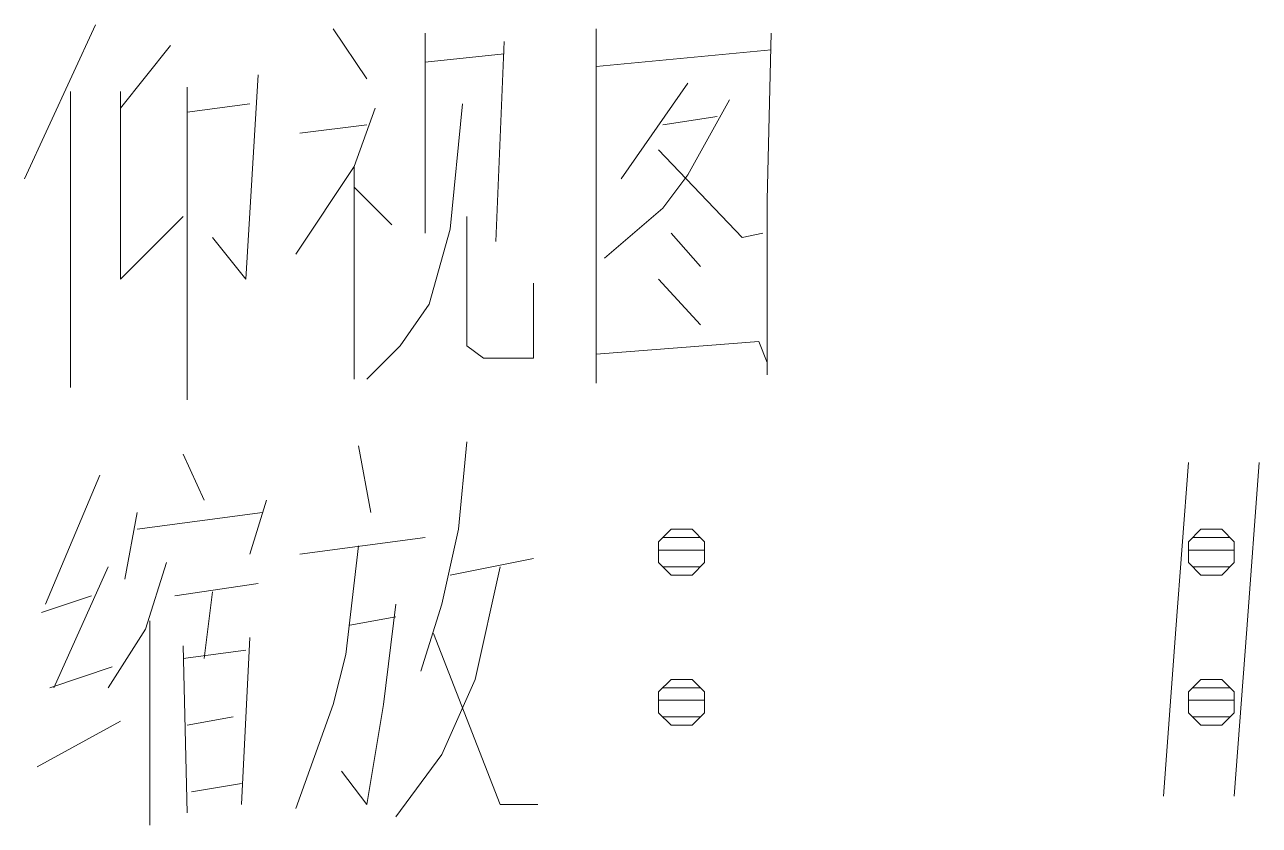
# Model space of a CAD drawing. Extents: x 174 to 1253, y 168 to 1727.
# Drawn here: x 713.19 to 723.55, y 1440.5 to 1447.22 of the extents above; entities that cross this region are included whole.
import ezdxf

# ---------------------------------------------------------------- set-up
doc = ezdxf.new("R2010")
doc.units = 0

msp = doc.modelspace()

# ---------------------------------------------------------------- linework, layer by layer
at = {"color": 7, "lineweight": 13}
for points in [[(713.78, 1447.218), (713.185, 1445.923)], [(715.775, 1447.183), (716.055, 1446.763)], [(716.545, 1447.148), (716.545, 1445.468)], [(717.98, 1447.183), (717.98, 1445.713), (717.98, 1444.208)], [(717.98, 1447.148), (717.98, 1445.748), (717.98, 1444.348)], [(719.415, 1444.383), (719.415, 1445.748), (719.45, 1447.148)], [(713.99, 1446.518), (714.41, 1447.043)], [(717.14, 1445.398), (717.21, 1447.078)], [(719.45, 1447.008), (717.98, 1446.868)], [(717.21, 1446.973), (716.545, 1446.903)], [(715.04, 1445.083), (715.145, 1446.798)], [(714.55, 1446.693), (714.55, 1445.398), (714.55, 1444.068)], [(718.75, 1446.728), (718.19, 1445.923)], [(713.57, 1444.173), (713.57, 1445.398), (713.57, 1446.658)], [(713.99, 1446.658), (713.99, 1445.083)], [(718.75, 1445.958), (719.1, 1446.588)], [(714.55, 1446.483), (715.075, 1446.553)], [(716.125, 1446.518), (715.95, 1446.028), (715.46, 1445.293)], [(716.86, 1446.553), (716.755, 1445.503)], [(715.495, 1446.308), (716.055, 1446.378)], [(718.54, 1446.378), (718.995, 1446.448)], [(718.505, 1446.168), (719.205, 1445.433)], [(715.95, 1446.028), (715.95, 1444.243)], [(718.54, 1445.678), (718.75, 1445.958)], [(715.95, 1445.853), (716.265, 1445.538)], [(718.05, 1445.258), (718.54, 1445.678)], [(713.99, 1445.083), (714.515, 1445.608)], [(716.895, 1444.523), (716.895, 1445.608)], [(716.755, 1445.503), (716.58, 1444.873)], [(718.61, 1445.468), (718.855, 1445.188)], [(719.205, 1445.433), (719.38, 1445.468)], [(715.04, 1445.083), (714.76, 1445.433)], [(717.455, 1445.048), (717.455, 1444.418)], [(718.505, 1445.083), (718.855, 1444.698)], [(716.335, 1444.523), (716.58, 1444.873)], [(716.055, 1444.243), (716.335, 1444.523)], [(717.035, 1444.418), (716.895, 1444.523)], [(717.98, 1444.453), (719.345, 1444.558)], [(719.415, 1444.278), (719.415, 1444.383), (719.345, 1444.558)], [(717.455, 1444.418), (717.035, 1444.418)], [(715.985, 1443.683), (716.09, 1443.123)], [(716.895, 1443.718), (716.825, 1442.983)], [(714.515, 1443.613), (714.69, 1443.228)], [(722.95, 1443.543), (722.845, 1442.143), (722.74, 1440.743)], [(723.545, 1443.543), (723.44, 1442.143), (723.335, 1440.743)], [(713.815, 1443.438), (713.36, 1442.353)], [(715.215, 1443.228), (715.075, 1442.773)], [(714.13, 1443.123), (714.025, 1442.563)], [(714.13, 1442.983), (715.18, 1443.123)], [(716.825, 1442.983), (716.685, 1442.353)], [(715.495, 1442.773), (716.545, 1442.913)], [(718.54, 1442.913), (718.855, 1442.913)], [(722.985, 1442.913), (723.3, 1442.913)], [(715.985, 1442.843), (715.88, 1441.933), (715.775, 1441.513), (715.46, 1440.638)], [(718.505, 1442.808), (718.89, 1442.808)], [(722.95, 1442.808), (723.335, 1442.808)], [(713.885, 1442.668), (713.43, 1441.653)], [(714.375, 1442.703), (714.2, 1442.143)], [(716.755, 1442.598), (717.455, 1442.738)], [(717.175, 1442.668), (716.965, 1441.723)], [(718.54, 1442.668), (718.855, 1442.668)], [(722.985, 1442.668), (723.3, 1442.668)], [(714.445, 1442.423), (715.145, 1442.528)], [(714.76, 1442.458), (714.69, 1441.898)], [(713.745, 1442.423), (713.325, 1442.283)], [(716.3, 1442.353), (716.195, 1441.513), (716.055, 1440.673), (715.845, 1440.953)], [(716.685, 1442.353), (716.51, 1441.793)], [(715.915, 1442.178), (716.3, 1442.248)], [(714.2, 1442.143), (713.885, 1441.653)], [(714.235, 1442.213), (714.235, 1440.498)], [(715.075, 1442.073), (715.005, 1440.673)], [(716.615, 1442.108), (717.175, 1440.673)], [(714.515, 1442.003), (714.55, 1440.603)], [(714.515, 1441.898), (715.04, 1441.968)], [(713.395, 1441.653), (713.92, 1441.828)], [(716.965, 1441.723), (716.685, 1441.093)], [(718.54, 1441.653), (718.855, 1441.653)], [(722.985, 1441.653), (723.3, 1441.653)], [(718.505, 1441.548), (718.89, 1441.548)], [(722.95, 1441.548), (723.335, 1441.548)], [(714.55, 1441.338), (714.935, 1441.408)], [(718.54, 1441.408), (718.855, 1441.408)], [(722.985, 1441.408), (723.3, 1441.408)], [(713.29, 1440.988), (713.99, 1441.373)], [(716.685, 1441.093), (716.3, 1440.568)], [(715.005, 1440.848), (714.585, 1440.778)], [(717.175, 1440.673), (717.49, 1440.673)]]:
    msp.add_lwpolyline(points, dxfattribs=at)
for points in [[(718.61, 1442.598), (718.785, 1442.598), (718.89, 1442.703), (718.89, 1442.878), (718.785, 1442.983), (718.61, 1442.983), (718.505, 1442.878), (718.505, 1442.703)], [(723.055, 1442.598), (723.23, 1442.598), (723.335, 1442.703), (723.335, 1442.878), (723.23, 1442.983), (723.055, 1442.983), (722.95, 1442.878), (722.95, 1442.703)], [(718.61, 1441.338), (718.785, 1441.338), (718.89, 1441.443), (718.89, 1441.618), (718.785, 1441.723), (718.61, 1441.723), (718.505, 1441.618), (718.505, 1441.443)], [(723.055, 1441.338), (723.23, 1441.338), (723.335, 1441.443), (723.335, 1441.618), (723.23, 1441.723), (723.055, 1441.723), (722.95, 1441.618), (722.95, 1441.443)]]:
    msp.add_lwpolyline(points, close=True, dxfattribs=at)

doc.saveas('drawing.dxf')
